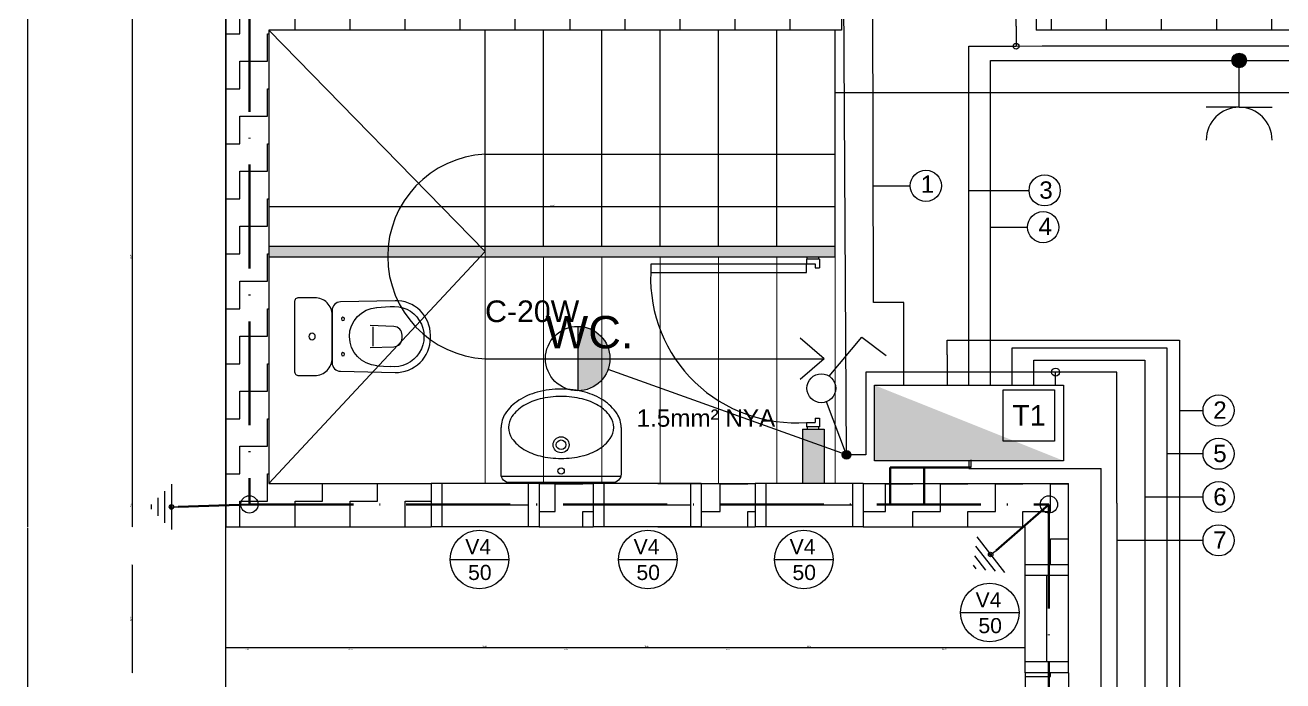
# Model space of a CAD drawing. Header units: millimetres. Extents: x 154 to 5560, y 36 to 724.
# Drawn here: x 1661.6 to 1806.7, y 272.4 to 348.1 of the extents above; entities that cross this region are included whole.
import ezdxf

# ---------------------------------------------------------------- set-up
doc = ezdxf.new("R2010")
doc.units = ezdxf.units.MM
doc.linetypes.add('ACAD_ISO10W100', pattern=[18, 12, -3, 0, -3])
for name, color, linetype in [('KUVVETLİ AKIM', 90, 'Continuous'), ('LİNYE', 4, 'Continuous'), ('MİMARİ PLAN', 8, 'Continuous'), ('SEMBOL LİSTESİ', 7, 'Continuous'), ('topraklama', 104, 'Continuous')]:
    doc.layers.add(name, color=color, linetype=linetype)
doc.styles.get("Standard").update_dxf_attribs({"font": 'arial.ttf'})
doc.styles.add('taho', font='tahoma.ttf')
doc.dimstyles.new('PATO', dxfattribs={"dimtxt": 0.15, "dimasz": 0.1, "dimexe": 0.02, "dimexo": 0, "dimgap": 0.1, "dimtad": 2, "dimzin": 1, "dimdsep": 46, "dimtxsty": 'taho', "dimblk": 'ARCHTICK', "dimcen": 0.1, "dimse1": 1, "dimse2": 1, "dimclrd": 256, "dimclre": 1, "dimclrt": 256, "dimadec": 0, "dimazin": 0, "dimtfac": 1, "dimtix": 1, "dimtmove": 0, "dimatfit": 3, "dimldrblk": 'ARCHTICK', "dimfxl": 1, "dimtolj": 1, "dimtzin": 0, "dimarcsym": 0})
pattern_1 = [(0, (0, 0), (0, 6.985), [5.08, -1.905]), (90, (0, 0), (-6.985, 4e-16), [5.08, -1.905])]

# ---------------------------------------------------------------- blocks, each defined once
blk = doc.blocks.new('Lavabo 50 (Domo)')
blk.add_line((-0.2837, -0.03), (0.2837, -0.03))
for points in [[(-0.285, -0.2625), (-0.285, -0.04, -0.414214), (-0.245, 0), (0.245, 0, -0.414214), (0.285, -0.04), (0.285, -0.2625)], [(-0.285, -0.2625, 0.144534), (-0.2658, -0.3276, 0.107176), (-0.2015, -0.3915, 0.077729), (-0.1137, -0.4302, 0.064909), (0, -0.445, 0.064909), (0.1137, -0.4302, 0.077729), (0.2015, -0.3915, 0.107176), (0.2658, -0.3276, 0.144534), (0.285, -0.2625, 0.144534)]]:
    blk.add_lwpolyline(points, format="xyb")
blk.add_lwpolyline([(-0.25, -0.2625, 0.154232), (-0.2336, -0.3143, 0.106818), (-0.1768, -0.3668, 0.073468), (-0.1003, -0.3979, 0.059994), (0, -0.41, 0.059994), (0.1003, -0.3979, 0.073468), (0.1768, -0.3668, 0.106818), (0.2336, -0.3143, 0.154232), (0.25, -0.2625, 0.154232), (0.2336, -0.2107, 0.106818), (0.1768, -0.1582, 0.073468), (0.1003, -0.1271, 0.059994), (0, -0.115, 0.059994), (-0.1003, -0.1271, 0.073468), (-0.1768, -0.1582, 0.106818), (-0.2336, -0.2107, 0.154232)], format="xyb", close=True)
for centre, radius in [((0, -0.055), 0.015), ((0, -0.18), 0.038), ((0, -0.18), 0.023)]:
    blk.add_circle(centre, radius)
blk = doc.blocks.new('Inodoro (Alfa)')
blk.add_line((0.3637, -0.045), (0.3637, 0.045))
for points in [[(0.02, 0.18), (0.095, 0.18, -0.414214), (0.175, 0.1), (0.175, -0.1, -0.414214), (0.095, -0.18), (0.02, -0.18, -0.414214), (0, -0.16), (0, 0.16, -0.414214)], [(0.2141, 0.1609), (0.4663, 0.1662, -0.420962), (0.63, 0.0063), (0.63, -0.0063, -0.420962), (0.4663, -0.1662), (0.2141, -0.1609, -0.407497), (0.175, -0.1209), (0.175, 0.1209, -0.407497)]]:
    blk.add_lwpolyline(points, format="xyb", close=True)
for points in [[(0.3825, 0.1348), (0.4433, 0.139)], [(0.3796, -0.1346), (0.4433, -0.139)]]:
    blk.add_lwpolyline(points)
blk.add_lwpolyline([(0.3513, 0.0506), (0.4606, 0.0468, -0.400574), (0.4988, 0.0068), (0.4988, -0.0068, -0.400574), (0.4606, -0.0468), (0.3513, -0.0506)], format="xyb")
for centre, radius in [((0.2251, 0.082), 0.0075), ((0.0819, 0), 0.015), ((0.2251, -0.082), 0.0075)]:
    blk.add_circle(centre, radius)
for centre, radius, start, end in [((0.39, 0), 0.135, 93.17103, 266.5168), ((0.46, 0), 0.14, 263.14977, 96.85023)]:
    blk.add_arc(centre, radius, start, end)
blk = doc.blocks.new('_ARCHTICK')
at = {"color": 0, "linetype": 'ByBlock', "const_width": 0.15}
blk.add_lwpolyline([(-0.5, -0.5), (0.5, 0.5)], dxfattribs=at)
blk = doc.blocks.new('*D15')
at = {"layer": 'Defpoints', "color": 0, "transparency": 16777216}
for p in [(1783.18, 362.5), (1833.05, 352.48), (1783.18, 288.85)]:
    blk.add_point(p, dxfattribs=at)
at = {"layer": 'MİMARİ PLAN', "lineweight": -2, "transparency": 16777216}
blk.add_line((1833.05, 362.5), (1783.18, 362.5), dxfattribs=at)
at = {"layer": 'MİMARİ PLAN', "lineweight": -2, "transparency": 16777216, "xscale": 0.1, "yscale": 0.1, "zscale": 0.1, "rotation": 180}
blk.add_blockref('_ARCHTICK', (1783.18, 362.5), dxfattribs=at)
at = {"layer": 'MİMARİ PLAN', "lineweight": -2, "transparency": 16777216, "xscale": 0.1, "yscale": 0.1, "zscale": 0.1}
blk.add_blockref('_ARCHTICK', (1833.05, 362.5), dxfattribs=at)
at = {"layer": 'MİMARİ PLAN', "transparency": 16777216, "insert": (1808.12, 362.68), "char_height": 0.15, "attachment_point": 5, "style": 'taho'}
blk.add_mtext('\\A1;49.87', dxfattribs=at)
blk = doc.blocks.new('*D18')
at = {"layer": 'Defpoints', "color": 0, "transparency": 16777216}
for p in [(1776.95, 290.46), (1684.7, 290.15), (1684.7, 253.01)]:
    blk.add_point(p, dxfattribs=at)
at = {"layer": 'MİMARİ PLAN', "lineweight": -2, "transparency": 16777216}
blk.add_line((1776.95, 253.01), (1684.7, 253.01), dxfattribs=at)
at = {"layer": 'MİMARİ PLAN', "lineweight": -2, "transparency": 16777216, "xscale": 0.1, "yscale": 0.1, "zscale": 0.1, "rotation": 180}
blk.add_blockref('_ARCHTICK', (1684.7, 253.01), dxfattribs=at)
at = {"layer": 'MİMARİ PLAN', "lineweight": -2, "transparency": 16777216, "xscale": 0.1, "yscale": 0.1, "zscale": 0.1}
blk.add_blockref('_ARCHTICK', (1776.95, 253.01), dxfattribs=at)
at = {"layer": 'MİMARİ PLAN', "transparency": 16777216, "insert": (1730.83, 252.83), "char_height": 0.15, "attachment_point": 5, "style": 'taho'}
blk.add_mtext('\\A1;92.25', dxfattribs=at)
blk = doc.blocks.new('*D19')
at = {"layer": 'Defpoints', "color": 0, "transparency": 16777216}
for p in [(1689.69, 327.11), (1689.69, 322.56), (1755.01, 322.56)]:
    blk.add_point(p, dxfattribs=at)
at = {"layer": 'MİMARİ PLAN', "lineweight": -2, "transparency": 16777216}
blk.add_line((1755.01, 327.11), (1689.69, 327.11), dxfattribs=at)
at = {"layer": 'MİMARİ PLAN', "lineweight": -2, "transparency": 16777216, "xscale": 0.1, "yscale": 0.1, "zscale": 0.1, "rotation": 180}
blk.add_blockref('_ARCHTICK', (1689.69, 327.11), dxfattribs=at)
at = {"layer": 'MİMARİ PLAN', "lineweight": -2, "transparency": 16777216, "xscale": 0.1, "yscale": 0.1, "zscale": 0.1}
blk.add_blockref('_ARCHTICK', (1755.01, 327.11), dxfattribs=at)
at = {"layer": 'MİMARİ PLAN', "transparency": 16777216, "insert": (1722.35, 327.28), "char_height": 0.15, "attachment_point": 5, "style": 'taho'}
blk.add_mtext('\\A1;65.33', dxfattribs=at)
blk = doc.blocks.new('*D20')
at = {"layer": 'Defpoints', "color": 0, "transparency": 16777216}
for p in [(1696.04, 347.49), (1673.9, 295.13), (1696.04, 295.13)]:
    blk.add_point(p, dxfattribs=at)
at = {"layer": 'MİMARİ PLAN', "lineweight": -2, "transparency": 16777216}
blk.add_line((1673.9, 347.49), (1673.9, 295.13), dxfattribs=at)
at = {"layer": 'MİMARİ PLAN', "lineweight": -2, "transparency": 16777216, "xscale": 0.1, "yscale": 0.1, "zscale": 0.1}
for p, rotation in [((1673.9, 347.49), 90), ((1673.9, 295.13), 270)]:
    blk.add_blockref('_ARCHTICK', p, dxfattribs=dict(at, rotation=rotation))
at = {"layer": 'MİMARİ PLAN', "transparency": 16777216, "insert": (1673.72, 321.31), "char_height": 0.15, "attachment_point": 5, "rotation": 90, "style": 'taho'}
blk.add_mtext('\\A1;52.36', dxfattribs=at)
blk = doc.blocks.new('*D21')
at = {"layer": 'Defpoints', "color": 0, "transparency": 16777216}
for p in [(1717.98, 352.48), (1673.9, 347.49), (1722.96, 347.49)]:
    blk.add_point(p, dxfattribs=at)
at = {"layer": 'MİMARİ PLAN', "lineweight": -2, "transparency": 16777216}
blk.add_line((1673.9, 352.48), (1673.9, 347.49), dxfattribs=at)
at = {"layer": 'MİMARİ PLAN', "lineweight": -2, "transparency": 16777216, "xscale": 0.1, "yscale": 0.1, "zscale": 0.1}
for p, rotation in [((1673.9, 352.48), 90), ((1673.9, 347.49), 270)]:
    blk.add_blockref('_ARCHTICK', p, dxfattribs=dict(at, rotation=rotation))
at = {"layer": 'MİMARİ PLAN', "transparency": 16777216, "insert": (1673.72, 349.99), "char_height": 0.15, "attachment_point": 5, "rotation": 90, "style": 'taho'}
blk.add_mtext('\\A1;4.99', dxfattribs=at)
blk = doc.blocks.new('*D22')
at = {"layer": 'Defpoints', "color": 0, "transparency": 16777216}
for p in [(1717.98, 295.13), (1673.9, 290.15), (1722.96, 290.15)]:
    blk.add_point(p, dxfattribs=at)
at = {"layer": 'MİMARİ PLAN', "lineweight": -2, "transparency": 16777216}
blk.add_line((1673.9, 295.13), (1673.9, 290.15), dxfattribs=at)
at = {"layer": 'MİMARİ PLAN', "lineweight": -2, "transparency": 16777216, "xscale": 0.1, "yscale": 0.1, "zscale": 0.1}
for p, rotation in [((1673.9, 295.13), 90), ((1673.9, 290.15), 270)]:
    blk.add_blockref('_ARCHTICK', p, dxfattribs=dict(at, rotation=rotation))
at = {"layer": 'MİMARİ PLAN', "transparency": 16777216, "insert": (1673.72, 292.64), "char_height": 0.15, "attachment_point": 5, "rotation": 90, "style": 'taho'}
blk.add_mtext('\\A1;4.99', dxfattribs=at)
blk = doc.blocks.new('*D23')
at = {"layer": 'Defpoints', "color": 0, "transparency": 16777216}
for p in [(1776.95, 285.76), (1673.9, 273.29), (1776.95, 273.29)]:
    blk.add_point(p, dxfattribs=at)
at = {"layer": 'MİMARİ PLAN', "lineweight": -2, "transparency": 16777216}
blk.add_line((1673.9, 285.76), (1673.9, 273.29), dxfattribs=at)
at = {"layer": 'MİMARİ PLAN', "lineweight": -2, "transparency": 16777216, "xscale": 0.1, "yscale": 0.1, "zscale": 0.1}
for p, rotation in [((1673.9, 285.76), 90), ((1673.9, 273.29), 270)]:
    blk.add_blockref('_ARCHTICK', p, dxfattribs=dict(at, rotation=rotation))
at = {"layer": 'MİMARİ PLAN', "transparency": 16777216, "insert": (1673.72, 279.53), "char_height": 0.15, "attachment_point": 5, "rotation": 90, "style": 'taho'}
blk.add_mtext('\\A1;12.47', dxfattribs=at)
blk = doc.blocks.new('*D26')
at = {"layer": 'Defpoints', "color": 0, "transparency": 16777216}
for p in [(1684.7, 501.08), (1661.83, 290.15), (1684.7, 290.15)]:
    blk.add_point(p, dxfattribs=at)
at = {"layer": 'MİMARİ PLAN', "lineweight": -2, "transparency": 16777216}
blk.add_line((1661.83, 501.08), (1661.83, 290.15), dxfattribs=at)
at = {"layer": 'MİMARİ PLAN', "lineweight": -2, "transparency": 16777216, "xscale": 0.1, "yscale": 0.1, "zscale": 0.1}
for p, rotation in [((1661.83, 501.08), 90), ((1661.83, 290.15), 270)]:
    blk.add_blockref('_ARCHTICK', p, dxfattribs=dict(at, rotation=rotation))
at = {"layer": 'MİMARİ PLAN', "transparency": 16777216, "insert": (1661.65, 395.61), "char_height": 0.15, "attachment_point": 5, "rotation": 90, "style": 'taho'}
blk.add_mtext('\\A1;210.93', dxfattribs=at)
blk = doc.blocks.new('*D30')
at = {"layer": 'Defpoints', "color": 0, "transparency": 16777216}
for p in [(1689.69, 290.02), (1661.83, 230.31), (1684.7, 230.31)]:
    blk.add_point(p, dxfattribs=at)
at = {"layer": 'MİMARİ PLAN', "lineweight": -2, "transparency": 16777216}
blk.add_line((1661.83, 290.02), (1661.83, 230.31), dxfattribs=at)
at = {"layer": 'MİMARİ PLAN', "lineweight": -2, "transparency": 16777216, "xscale": 0.1, "yscale": 0.1, "zscale": 0.1}
for p, rotation in [((1661.83, 290.02), 90), ((1661.83, 230.31), 270)]:
    blk.add_blockref('_ARCHTICK', p, dxfattribs=dict(at, rotation=rotation))
at = {"layer": 'MİMARİ PLAN', "transparency": 16777216, "insert": (1661.65, 260.17), "char_height": 0.15, "attachment_point": 5, "rotation": 90, "style": 'taho'}
blk.add_mtext('\\A1;59.72', dxfattribs=at)
blk = doc.blocks.new('*D79')
at = {"layer": 'Defpoints', "color": 0, "transparency": 16777216}
for p in [(1689.69, 287.17), (1708.39, 282.19), (1689.69, 276.18)]:
    blk.add_point(p, dxfattribs=at)
at = {"layer": 'MİMARİ PLAN', "lineweight": -2, "transparency": 16777216}
blk.add_line((1708.39, 276.18), (1689.69, 276.18), dxfattribs=at)
at = {"layer": 'MİMARİ PLAN', "lineweight": -2, "transparency": 16777216, "xscale": 0.1, "yscale": 0.1, "zscale": 0.1, "rotation": 180}
blk.add_blockref('_ARCHTICK', (1689.69, 276.18), dxfattribs=at)
at = {"layer": 'MİMARİ PLAN', "lineweight": -2, "transparency": 16777216, "xscale": 0.1, "yscale": 0.1, "zscale": 0.1}
blk.add_blockref('_ARCHTICK', (1708.39, 276.18), dxfattribs=at)
at = {"layer": 'MİMARİ PLAN', "transparency": 16777216, "insert": (1699.04, 276), "char_height": 0.15, "attachment_point": 5, "style": 'taho'}
blk.add_mtext('\\A1;18.70', dxfattribs=at)
blk = doc.blocks.new('*D80')
at = {"layer": 'Defpoints', "color": 0, "transparency": 16777216}
for p in [(1720.85, 282.19), (1727.09, 282.19), (1720.85, 276.18)]:
    blk.add_point(p, dxfattribs=at)
at = {"layer": 'MİMARİ PLAN', "lineweight": -2, "transparency": 16777216}
blk.add_line((1727.09, 276.18), (1720.85, 276.18), dxfattribs=at)
at = {"layer": 'MİMARİ PLAN', "lineweight": -2, "transparency": 16777216, "xscale": 0.1, "yscale": 0.1, "zscale": 0.1, "rotation": 180}
blk.add_blockref('_ARCHTICK', (1720.85, 276.18), dxfattribs=at)
at = {"layer": 'MİMARİ PLAN', "lineweight": -2, "transparency": 16777216, "xscale": 0.1, "yscale": 0.1, "zscale": 0.1}
blk.add_blockref('_ARCHTICK', (1727.09, 276.18), dxfattribs=at)
at = {"layer": 'MİMARİ PLAN', "transparency": 16777216, "insert": (1723.97, 276), "char_height": 0.15, "attachment_point": 5, "style": 'taho'}
blk.add_mtext('\\A1;6.23', dxfattribs=at)
blk = doc.blocks.new('*D81')
at = {"layer": 'Defpoints', "color": 0, "transparency": 16777216}
for p in [(1739.55, 282.19), (1745.79, 282.19), (1739.55, 276.18)]:
    blk.add_point(p, dxfattribs=at)
at = {"layer": 'MİMARİ PLAN', "lineweight": -2, "transparency": 16777216}
blk.add_line((1745.79, 276.18), (1739.55, 276.18), dxfattribs=at)
at = {"layer": 'MİMARİ PLAN', "lineweight": -2, "transparency": 16777216, "xscale": 0.1, "yscale": 0.1, "zscale": 0.1, "rotation": 180}
blk.add_blockref('_ARCHTICK', (1739.55, 276.18), dxfattribs=at)
at = {"layer": 'MİMARİ PLAN', "lineweight": -2, "transparency": 16777216, "xscale": 0.1, "yscale": 0.1, "zscale": 0.1}
blk.add_blockref('_ARCHTICK', (1745.79, 276.18), dxfattribs=at)
at = {"layer": 'MİMARİ PLAN', "transparency": 16777216, "insert": (1742.67, 276), "char_height": 0.15, "attachment_point": 5, "style": 'taho'}
blk.add_mtext('\\A1;6.23', dxfattribs=at)
blk = doc.blocks.new('*D82')
at = {"layer": 'Defpoints', "color": 0, "transparency": 16777216}
for p in [(1758.25, 282.19), (1776.95, 282.19), (1758.25, 276.18)]:
    blk.add_point(p, dxfattribs=at)
at = {"layer": 'MİMARİ PLAN', "lineweight": -2, "transparency": 16777216}
blk.add_line((1776.95, 276.18), (1758.25, 276.18), dxfattribs=at)
at = {"layer": 'MİMARİ PLAN', "lineweight": -2, "transparency": 16777216, "xscale": 0.1, "yscale": 0.1, "zscale": 0.1, "rotation": 180}
blk.add_blockref('_ARCHTICK', (1758.25, 276.18), dxfattribs=at)
at = {"layer": 'MİMARİ PLAN', "lineweight": -2, "transparency": 16777216, "xscale": 0.1, "yscale": 0.1, "zscale": 0.1}
blk.add_blockref('_ARCHTICK', (1776.95, 276.18), dxfattribs=at)
at = {"layer": 'MİMARİ PLAN', "transparency": 16777216, "insert": (1767.6, 276), "char_height": 0.15, "attachment_point": 5, "style": 'taho'}
blk.add_mtext('\\A1;18.70', dxfattribs=at)
blk = doc.blocks.new('*D83')
at = {"layer": 'Defpoints', "color": 0, "transparency": 16777216}
for p in [(1708.39, 276.18), (1720.81, 268.21), (1708.39, 264)]:
    blk.add_point(p, dxfattribs=at)
at = {"layer": 'MİMARİ PLAN', "lineweight": -2, "transparency": 16777216}
blk.add_line((1720.81, 276.18), (1708.39, 276.18), dxfattribs=at)
at = {"layer": 'MİMARİ PLAN', "lineweight": -2, "transparency": 16777216, "xscale": 0.1, "yscale": 0.1, "zscale": 0.1, "rotation": 180}
blk.add_blockref('_ARCHTICK', (1708.39, 276.18), dxfattribs=at)
at = {"layer": 'MİMARİ PLAN', "lineweight": -2, "transparency": 16777216, "xscale": 0.1, "yscale": 0.1, "zscale": 0.1}
blk.add_blockref('_ARCHTICK', (1720.81, 276.18), dxfattribs=at)
at = {"layer": 'MİMARİ PLAN', "transparency": 16777216, "insert": (1714.6, 276.35), "char_height": 0.15, "attachment_point": 5, "style": 'taho'}
blk.add_mtext('\\A1;12.42', dxfattribs=at)
blk = doc.blocks.new('*D84')
at = {"layer": 'Defpoints', "color": 0, "transparency": 16777216}
for p in [(1727.09, 276.18), (1739.51, 268.21), (1727.09, 264)]:
    blk.add_point(p, dxfattribs=at)
at = {"layer": 'MİMARİ PLAN', "lineweight": -2, "transparency": 16777216}
blk.add_line((1739.51, 276.18), (1727.09, 276.18), dxfattribs=at)
at = {"layer": 'MİMARİ PLAN', "lineweight": -2, "transparency": 16777216, "xscale": 0.1, "yscale": 0.1, "zscale": 0.1, "rotation": 180}
blk.add_blockref('_ARCHTICK', (1727.09, 276.18), dxfattribs=at)
at = {"layer": 'MİMARİ PLAN', "lineweight": -2, "transparency": 16777216, "xscale": 0.1, "yscale": 0.1, "zscale": 0.1}
blk.add_blockref('_ARCHTICK', (1739.51, 276.18), dxfattribs=at)
at = {"layer": 'MİMARİ PLAN', "transparency": 16777216, "insert": (1733.3, 276.35), "char_height": 0.15, "attachment_point": 5, "style": 'taho'}
blk.add_mtext('\\A1;12.42', dxfattribs=at)
blk = doc.blocks.new('*D85')
at = {"layer": 'Defpoints', "color": 0, "transparency": 16777216}
for p in [(1745.79, 276.18), (1758.21, 268.21), (1745.79, 264)]:
    blk.add_point(p, dxfattribs=at)
at = {"layer": 'MİMARİ PLAN', "lineweight": -2, "transparency": 16777216}
blk.add_line((1758.21, 276.18), (1745.79, 276.18), dxfattribs=at)
at = {"layer": 'MİMARİ PLAN', "lineweight": -2, "transparency": 16777216, "xscale": 0.1, "yscale": 0.1, "zscale": 0.1, "rotation": 180}
blk.add_blockref('_ARCHTICK', (1745.79, 276.18), dxfattribs=at)
at = {"layer": 'MİMARİ PLAN', "lineweight": -2, "transparency": 16777216, "xscale": 0.1, "yscale": 0.1, "zscale": 0.1}
blk.add_blockref('_ARCHTICK', (1758.21, 276.18), dxfattribs=at)
at = {"layer": 'MİMARİ PLAN', "transparency": 16777216, "insert": (1752, 276.35), "char_height": 0.15, "attachment_point": 5, "style": 'taho'}
blk.add_mtext('\\A1;12.42', dxfattribs=at)
blk = doc.blocks.new('*D91')
at = {"layer": 'Defpoints', "color": 0, "transparency": 16777216}
for p in [(1684.7, 284.71), (1689.69, 282.19), (1684.7, 276.18)]:
    blk.add_point(p, dxfattribs=at)
at = {"layer": 'MİMARİ PLAN', "lineweight": -2, "transparency": 16777216}
blk.add_line((1689.69, 276.18), (1684.7, 276.18), dxfattribs=at)
at = {"layer": 'MİMARİ PLAN', "lineweight": -2, "transparency": 16777216, "xscale": 0.1, "yscale": 0.1, "zscale": 0.1, "rotation": 180}
blk.add_blockref('_ARCHTICK', (1684.7, 276.18), dxfattribs=at)
at = {"layer": 'MİMARİ PLAN', "lineweight": -2, "transparency": 16777216, "xscale": 0.1, "yscale": 0.1, "zscale": 0.1}
blk.add_blockref('_ARCHTICK', (1689.69, 276.18), dxfattribs=at)
at = {"layer": 'MİMARİ PLAN', "transparency": 16777216, "insert": (1687.19, 276), "char_height": 0.15, "attachment_point": 5, "style": 'taho'}
blk.add_mtext('\\A1;4.99', dxfattribs=at)
blk = doc.blocks.new('*D94')
at = {"layer": 'Defpoints', "color": 0, "transparency": 16777216}
for p in [(1755.01, 347.49), (1906.11, 347.49), (1755.01, 340.25)]:
    blk.add_point(p, dxfattribs=at)
at = {"layer": 'MİMARİ PLAN', "lineweight": -2, "transparency": 16777216}
blk.add_line((1906.11, 340.25), (1755.01, 340.25), dxfattribs=at)
at = {"layer": 'MİMARİ PLAN', "lineweight": -2, "transparency": 16777216, "xscale": 0.1, "yscale": 0.1, "zscale": 0.1, "rotation": 180}
blk.add_blockref('_ARCHTICK', (1755.01, 340.25), dxfattribs=at)
at = {"layer": 'MİMARİ PLAN', "lineweight": -2, "transparency": 16777216, "xscale": 0.1, "yscale": 0.1, "zscale": 0.1}
blk.add_blockref('_ARCHTICK', (1906.11, 340.25), dxfattribs=at)
at = {"layer": 'MİMARİ PLAN', "transparency": 16777216, "insert": (1830.56, 340.07), "char_height": 0.15, "attachment_point": 5, "style": 'taho'}
blk.add_mtext('\\A1;151.10', dxfattribs=at)
blk = doc.blocks.new('*D95')
at = {"layer": 'Defpoints', "color": 0, "transparency": 16777216}
for p in [(1781.94, 273.29), (1906.11, 270.5), (1781.94, 263.25)]:
    blk.add_point(p, dxfattribs=at)
at = {"layer": 'MİMARİ PLAN', "lineweight": -2, "transparency": 16777216}
blk.add_line((1906.11, 263.25), (1781.94, 263.25), dxfattribs=at)
at = {"layer": 'MİMARİ PLAN', "lineweight": -2, "transparency": 16777216, "xscale": 0.1, "yscale": 0.1, "zscale": 0.1, "rotation": 180}
blk.add_blockref('_ARCHTICK', (1781.94, 263.25), dxfattribs=at)
at = {"layer": 'MİMARİ PLAN', "lineweight": -2, "transparency": 16777216, "xscale": 0.1, "yscale": 0.1, "zscale": 0.1}
blk.add_blockref('_ARCHTICK', (1906.11, 263.25), dxfattribs=at)
at = {"layer": 'MİMARİ PLAN', "transparency": 16777216, "insert": (1844.02, 263.07), "char_height": 0.15, "attachment_point": 5, "style": 'taho'}
blk.add_mtext('\\A1;124.17', dxfattribs=at)

msp = doc.modelspace()

# ---------------------------------------------------------------- hatches: boundary and pattern name
at = {"layer": 'KUVVETLİ AKIM'}
h = msp.add_hatch(dxfattribs=at)
h.set_pattern_fill('ANGLE', color=256)
h.set_pattern_definition(pattern_1)
h.paths.add_polyline_path([(1696.787, 345.922, 0.4142136), (1696.454, 345.589), (1696.787, 345.589)])
h.paths.add_polyline_path([(1696.787, 345.922), (1696.787, 345.589), (1697.121, 345.594, 0.4098053)])
h.paths.add_polyline_path([(1697.121, 345.589, 0.0037686), (1697.121, 345.594), (1696.787, 345.589), (1696.454, 345.589, 1)])
h = msp.add_hatch(dxfattribs=at)
h.set_pattern_fill('ANGLE', color=256)
h.set_pattern_definition(pattern_1)
h.paths.add_polyline_path([(1696.787, 345.922), (1696.787, 345.589), (1697.121, 345.594, 0.4098053)])
h.paths.add_polyline_path([(1696.787, 345.922, 0.4142136), (1696.454, 345.589), (1696.787, 345.589)])
h.paths.add_polyline_path([(1697.121, 345.589, 0.0037686), (1697.121, 345.594), (1696.787, 345.589), (1696.454, 345.589, 1)])
h = msp.add_hatch(dxfattribs=at)
h.set_pattern_fill('ANGLE', color=256)
h.set_pattern_definition(pattern_1)
h.paths.add_polyline_path([(1741.241, 345.634), (1741.375, 345.634, -1), (1741.752, 345.634), (1741.887, 345.634, 1)])
h.paths.add_polyline_path([(1741.375, 345.634), (1741.564, 345.634), (1741.752, 345.634, 1)], flags=17)
h.paths.add_polyline_path([(1741.752, 345.634), (1741.564, 345.634), (1741.416, 345.517, 0.7120097)], flags=17)
h.paths.add_polyline_path([(1741.887, 345.634), (1741.752, 345.634, -0.7120097), (1741.416, 345.517), (1741.31, 345.434, 0.7120097)])
h.paths.add_polyline_path([(1741.564, 345.634), (1741.375, 345.634, 0.1682177), (1741.416, 345.517)], flags=17)
h.paths.add_polyline_path([(1741.416, 345.517, -0.1682177), (1741.375, 345.634), (1741.241, 345.634, 0.1682177), (1741.31, 345.434)])
h = msp.add_hatch(color=256, dxfattribs=at)
h.dxf.hatch_style = 1
h.paths.add_polyline_path([(1800.798, 344), (1802.488, 344, 1)])
h.paths.add_polyline_path([(1801.643, 344), (1800.798, 344, 0.4142136), (1801.643, 343.155)])
h.paths.add_polyline_path([(1802.488, 344), (1801.643, 344), (1801.643, 343.155, 0.4142136)])
h = msp.add_hatch(dxfattribs=at)
h.set_pattern_fill('ANGLE', color=256)
h.set_pattern_definition(pattern_1)
h.paths.add_polyline_path([(1700.888, 307.957), (1701.351, 307.957), (1701.814, 307.957, 1)])
h.paths.add_polyline_path([(1701.814, 307.957), (1701.351, 307.957), (1701.351, 307.494, 0.4142136)])
h.paths.add_polyline_path([(1701.351, 307.957), (1700.888, 307.957, 0.4142136), (1701.351, 307.494)])
h = msp.add_hatch(dxfattribs=at)
h.set_pattern_fill('ANGLE', color=256)
h.set_pattern_definition(pattern_1)
h.paths.add_polyline_path([(1700.888, 307.957), (1701.351, 307.957), (1701.814, 307.957, 1)])
h.paths.add_polyline_path([(1701.814, 307.957), (1701.351, 307.957), (1701.351, 307.494, 0.4142136)])
h.paths.add_polyline_path([(1701.351, 307.957), (1700.888, 307.957, 0.4142136), (1701.351, 307.494)])
h = msp.add_hatch(dxfattribs=at)
h.set_pattern_fill('ANGLE', color=256)
h.set_pattern_definition(pattern_1)
h.paths.add_polyline_path([(1700.888, 307.957), (1701.351, 307.957), (1701.814, 307.957, 1)])
h.paths.add_polyline_path([(1701.351, 307.957), (1700.888, 307.957, 0.4142136), (1701.351, 307.494)])
h.paths.add_polyline_path([(1701.814, 307.957), (1701.351, 307.957), (1701.351, 307.494, 0.4142136)])
h = msp.add_hatch(color=256, dxfattribs=at)
h.dxf.hatch_style = 1
h.paths.add_polyline_path([(1756.337, 298.962, 0.089502), (1756.163, 298.929), (1756.34, 298.462)])
h.paths.add_polyline_path([(1756.337, 298.962), (1756.34, 298.462), (1756.77, 298.462), (1756.839, 298.462, 0.4159714)])
h.paths.add_polyline_path([(1756.839, 298.462), (1756.77, 298.462), (1756.34, 298.462), (1755.87, 298.631, 0.0861736), (1755.84, 298.462, 1)])
h.paths.add_polyline_path([(1756.163, 298.929, 0.2193962), (1755.87, 298.631), (1756.34, 298.462)])
at = {"layer": 'LİNYE'}
h = msp.add_hatch(dxfattribs=at)
h.set_pattern_fill('ANGLE', color=256)
h.set_pattern_definition(pattern_1)
h.paths.add_polyline_path([(1700.888, 307.957), (1701.351, 307.957), (1701.814, 307.957, 1)])
h.paths.add_polyline_path([(1701.814, 307.957), (1701.351, 307.957), (1701.351, 307.494, 0.4142136)])
h.paths.add_polyline_path([(1701.351, 307.957), (1700.888, 307.957, 0.4142136), (1701.351, 307.494)])
at = {"layer": 'MİMARİ PLAN'}
h = msp.add_hatch(dxfattribs=at)
h.set_pattern_fill('ZIGZAG', color=256, style=0)
h.set_pattern_definition([(0, (1721.262, 588.375), (3.175, 3.175), [3.175, -3.175]), (90, (1724.437, 588.375), (-3.175, 3.175), [3.175, -3.175])])
h.paths.add_polyline_path([(1689.687, 347.494), (1714.621, 347.494), (1755.757, 347.494), (1755.757, 352.481), (1689.687, 352.481), (1689.687, 496.096), (1702.157, 496.096), (1702.157, 501.082), (1684.701, 501.082), (1684.701, 290.148), (1708.387, 290.148), (1708.387, 295.134), (1689.687, 295.134)])
h = msp.add_hatch(dxfattribs=at)
h.set_pattern_fill('ZIGZAG', color=256, style=0)
h.set_pattern_definition([(0, (1716.4898, 622.8853), (3.175, 3.175), [3.175, -3.175]), (90, (1719.6648, 622.8853), (-3.175, 3.175), [3.175, -3.175])])
h.paths.add_polyline_path([(1783.183, 436.965), (1778.197, 436.965), (1778.197, 347.494), (1783.183, 347.494), (1833.05, 347.494), (1833.05, 352.481), (1783.183, 352.481)])
h = msp.add_hatch(color=256, dxfattribs=at)
h.paths.add_polyline_path([(1703.448, 322.561), (1689.687, 322.561), (1689.687, 321.314), (1703.386, 321.314, -0.0264266)])
h.paths.add_polyline_path([(1714.621, 321.938), (1714.012, 322.561), (1703.448, 322.561, 0.0264266), (1703.386, 321.314), (1714.041, 321.314)])
h.paths.add_polyline_path([(1755.012, 322.561), (1714.621, 322.561), (1714.621, 321.938), (1714.621, 321.314), (1755.012, 321.314)])
msp.add_hatch(color=256, dxfattribs=at).paths.add_polyline_path([(1753.757, 301.409), (1751.264, 301.409), (1751.264, 295.134), (1753.757, 295.134)])
h = msp.add_hatch(dxfattribs=at)
h.set_pattern_fill('ZIGZAG', color=256, style=0)
h.set_pattern_definition([(0, (1722.712, 587.1992), (3.175, 3.175), [3.175, -3.175]), (90, (1725.887, 587.1992), (-3.175, 3.175), [3.175, -3.175])])
h.paths.add_polyline_path([(1781.94, 273.294), (1776.954, 273.294), (1776.954, 260.828), (1781.94, 260.828)])
h.paths.add_polyline_path([(1781.94, 295.134), (1758.254, 295.134), (1758.254, 290.148), (1776.954, 290.148), (1776.954, 285.761), (1781.94, 285.761)])
h.paths.add_polyline_path([(1745.787, 295.134), (1739.554, 295.134), (1739.554, 290.148), (1745.787, 290.148)])
h.paths.add_polyline_path([(1727.087, 295.134), (1720.854, 295.134), (1720.854, 290.148), (1727.087, 290.148)])
at = {"layer": 'SEMBOL LİSTESİ'}
h = msp.add_hatch(color=256, dxfattribs=at)
h.dxf.hatch_style = 1
h.paths.add_polyline_path([(1725.313, 305.85, 0.4142136), (1729.035, 309.572, 0.4142136), (1725.313, 313.294)])
h = msp.add_hatch(dxfattribs=at)
h.set_pattern_fill('ANGLE', color=256, scale=0.261358, angle=270)
h.set_pattern_definition([(270, (1590.7052, 344.6729), (1.825586, -8e-16), [1.3277, -0.497887]), (360, (1590.7052, 344.6729), (9e-16, 1.825586), [1.3277, -0.497887])])
h.paths.add_polyline_path([(1678.169, 292.442, 1), (1678.692, 292.442, 1)])
h = msp.add_hatch(dxfattribs=at)
h.set_pattern_fill('ANGLE', color=256, scale=0.261358, angle=307.89141)
h.set_pattern_definition([(307.8914, (1671.65, 274.2826), (1.44071, 1.121214), [1.3277, -0.497887]), (37.8914, (1671.65, 274.2826), (-1.121214, 1.44071), [1.3277, -0.497887])])
h.paths.add_polyline_path([(1772.698, 286.941, 1), (1773.221, 286.941, 1)])

# ---------------------------------------------------------------- linework, layer by layer
for p, q in [((1759.424, 329.523), (1763.685, 329.523)), ((1770.451, 328.992), (1777.391, 328.992)), ((1772.951, 324.739), (1777.21, 324.739)), ((1794.765, 303.584), (1797.465, 303.584)), ((1797.465, 298.584), (1793.286, 298.584)), ((1797.465, 293.584), (1790.748, 293.584)), ((1797.465, 288.584), (1787.534, 288.584))]:
    msp.add_line(p, q)
for centre in [(1765.485, 329.523), (1779.191, 328.992), (1779.01, 324.739), (1799.265, 303.584), (1799.265, 298.584), (1799.265, 293.584), (1799.265, 288.584)]:
    msp.add_circle(centre, 1.8)
at = {"layer": 'KUVVETLİ AKIM'}
for p, q in [((1759.461, 316.05), (1759.217, 403.827)), ((1756.34, 298.462), (1755.767, 394.064)), ((1775.888, 347.938), (1775.888, 374.163)), ((1775.888, 347.938), (1775.888, 345.639)), ((1770.451, 308.007), (1770.451, 345.639)), ((1770.451, 345.639), (1775.888, 345.639)), ((1775.888, 345.639), (1778.888, 345.684)), ((1778.888, 345.684), (1820.664, 345.684)), ((1772.951, 308.007), (1772.951, 344)), ((1772.951, 344), (1778.888, 344)), ((1778.888, 344), (1796.593, 344)), ((1796.593, 344), (1900.846, 344)), ((1801.643, 343.155), (1801.643, 344)), ((1762.951, 316.05), (1759.461, 316.05)), ((1762.951, 308.007), (1762.951, 316.05)), ((1767.951, 309.992), (1767.951, 311.706)), ((1767.951, 311.706), (1794.765, 311.706)), ((1775.451, 308.007), (1775.451, 310.808)), ((1775.451, 310.808), (1791.922, 310.808)), ((1791.922, 310.808), (1793.286, 310.808)), ((1793.286, 310.808), (1793.286, 200.446)), ((1794.765, 311.706), (1794.765, 200.493)), ((1767.951, 309.992), (1767.951, 306.507)), ((1777.951, 308.007), (1777.951, 309.371)), ((1777.951, 309.371), (1790.748, 309.371)), ((1790.748, 309.371), (1790.748, 292.878)), ((1756.34, 298.462), (1728.817, 308.318)), ((1760.451, 308.007), (1758.547, 308.007)), ((1758.547, 308.007), (1758.547, 298.462)), ((1780.451, 308.007), (1760.451, 308.007)), ((1762.951, 306.507), (1762.951, 308.007)), ((1770.451, 306.507), (1770.451, 308.007)), ((1772.951, 306.507), (1772.951, 308.007)), ((1775.451, 306.507), (1775.451, 308.007)), ((1777.951, 306.507), (1777.951, 308.007)), ((1780.451, 306.507), (1780.451, 308.007)), ((1787.534, 308.007), (1780.451, 308.007)), ((1787.534, 306.885), (1787.534, 308.007)), ((1787.534, 292.878), (1787.534, 306.885)), ((1756.34, 298.462), (1754.015, 304.581)), ((1756.77, 298.462), (1756.34, 298.462)), ((1756.987, 298.462), (1756.77, 298.462)), ((1758.547, 298.462), (1756.987, 298.462)), ((1770.451, 297.779), (1770.451, 296.897)), ((1770.685, 297.863), (1770.685, 296.981)), ((1770.451, 296.897), (1785.72, 296.897)), ((1785.72, 149.949), (1785.72, 296.897)), ((1787.534, 292.878), (1787.534, 240.863)), ((1790.748, 292.878), (1790.748, 202.372))]:
    msp.add_line(p, q, dxfattribs=at)
for centre, radius in [((1775.888, 345.639), 0.333), ((1801.643, 344), 0.845), ((1780.451, 308.007), 0.463), ((1756.34, 298.462), 0.5)]:
    msp.add_circle(centre, radius, dxfattribs=at)
at = {"layer": 'MİMARİ PLAN', "ltscale": 0.2}
for p, q in [((1684.701, 501.082), (1684.701, 290.148)), ((1689.687, 347.494), (1689.687, 295.134))]:
    msp.add_line(p, q, dxfattribs=at)
at = {"layer": 'MİMARİ PLAN'}
for p, q in [((1778.197, 436.965), (1778.197, 347.494)), ((1755.757, 352.481), (1755.757, 347.494)), ((1755.757, 347.494), (1689.687, 347.494)), ((1714.621, 347.494), (1689.687, 347.494)), ((1714.621, 321.938), (1714.621, 347.494)), ((1721.352, 322.561), (1721.352, 347.494)), ((1728.084, 322.561), (1728.084, 347.494)), ((1734.816, 322.561), (1734.816, 347.494)), ((1741.548, 322.561), (1741.548, 347.494)), ((1748.28, 322.561), (1748.28, 347.494)), ((1755.012, 322.561), (1755.012, 347.494)), ((1783.183, 347.494), (1778.197, 347.494)), ((1833.05, 347.494), (1783.183, 347.494)), ((1714.621, 333.158), (1755.012, 333.158)), ((1689.687, 322.561), (1755.012, 322.561)), ((1714.621, 322.561), (1748.28, 322.561)), ((1755.012, 321.314), (1755.012, 322.561)), ((1689.687, 321.314), (1755.012, 321.314)), ((1714.621, 321.314), (1749.527, 321.314)), ((1751.708, 321.065), (1751.708, 320.516)), ((1753.204, 321.065), (1751.708, 321.065)), ((1751.797, 321.063), (1751.797, 321.314)), ((1753.117, 321.063), (1753.117, 321.314)), ((1753.204, 321.065), (1753.204, 320.067)), ((1751.708, 320.516), (1752.721, 320.516)), ((1752.721, 320.516), (1752.721, 320.067)), ((1752.721, 320.067), (1753.204, 320.067)), ((1753.766, 309.554), (1750.998, 311.942)), ((1714.621, 309.554), (1753.766, 309.554)), ((1753.766, 309.554), (1750.998, 307.165)), ((1751.699, 302.207), (1751.699, 301.708)), ((1751.699, 302.207), (1752.721, 302.207)), ((1752.721, 302.706), (1752.721, 302.207)), ((1752.721, 302.706), (1753.204, 302.706)), ((1753.204, 302.706), (1753.204, 301.708)), ((1751.264, 301.409), (1753.757, 301.409)), ((1751.264, 301.409), (1751.264, 295.134)), ((1753.195, 301.708), (1751.699, 301.708)), ((1751.789, 301.708), (1751.789, 301.403)), ((1753.11, 301.708), (1753.11, 301.403)), ((1753.757, 301.409), (1753.757, 295.134)), ((1689.687, 295.134), (1708.387, 295.134)), ((1708.387, 295.134), (1708.387, 290.148)), ((1720.854, 295.134), (1708.387, 295.134)), ((1709.634, 295.134), (1709.634, 290.148)), ((1719.607, 295.134), (1719.607, 290.148)), ((1720.854, 295.134), (1727.087, 295.134)), ((1720.854, 295.134), (1720.854, 290.148)), ((1727.087, 295.134), (1727.087, 290.148)), ((1739.554, 295.134), (1727.087, 295.134)), ((1728.334, 295.134), (1728.334, 290.148)), ((1734.567, 295.134), (1745.787, 295.134)), ((1738.307, 295.134), (1738.307, 290.148)), ((1739.554, 295.134), (1739.554, 290.148)), ((1745.787, 295.134), (1745.787, 290.148)), ((1758.254, 295.134), (1745.787, 295.134)), ((1747.034, 295.134), (1747.034, 290.148)), ((1757.007, 295.134), (1757.007, 290.148)), ((1758.254, 295.134), (1781.94, 295.134)), ((1758.254, 295.134), (1758.254, 290.148)), ((1781.94, 285.761), (1781.94, 295.134)), ((1719.607, 292.641), (1709.634, 292.641)), ((1738.307, 292.641), (1728.334, 292.641)), ((1757.007, 292.641), (1747.034, 292.641)), ((1684.701, 290.148), (1708.387, 290.148)), ((1684.701, 290.148), (1684.701, 290.148)), ((1720.854, 290.148), (1708.387, 290.148)), ((1720.854, 290.148), (1727.087, 290.148)), ((1739.554, 290.148), (1727.087, 290.148)), ((1734.567, 290.148), (1745.787, 290.148)), ((1758.254, 290.148), (1745.787, 290.148)), ((1758.254, 290.148), (1776.954, 290.148)), ((1776.954, 285.761), (1776.954, 290.148)), ((1710.585, 286.382), (1717.347, 286.382)), ((1730.012, 286.382), (1736.775, 286.382)), ((1748.015, 286.382), (1754.778, 286.382)), ((1781.94, 285.761), (1776.954, 285.761)), ((1776.954, 273.294), (1776.954, 285.761)), ((1781.94, 284.514), (1776.954, 284.514)), ((1779.447, 274.541), (1779.447, 284.514)), ((1781.94, 273.294), (1781.94, 285.761)), ((1769.473, 280.243), (1776.236, 280.243)), ((1781.94, 274.541), (1776.954, 274.541)), ((1776.954, 273.294), (1776.954, 260.828)), ((1781.94, 273.294), (1776.954, 273.294)), ((1781.94, 273.294), (1781.94, 260.828))]:
    msp.add_line(p, q, dxfattribs=at)
at = {"layer": 'MİMARİ PLAN', "lineweight": 9, "ltscale": 0.06}
for p, q in [((1714.621, 321.938), (1689.687, 347.494)), ((1714.621, 321.938), (1689.687, 295.134)), ((1714.621, 321.938), (1714.621, 295.134)), ((1721.352, 321.314), (1721.352, 295.134)), ((1728.084, 321.314), (1728.084, 295.246)), ((1734.816, 321.314), (1734.816, 295.134)), ((1741.548, 321.314), (1741.548, 295.134)), ((1748.28, 321.314), (1748.28, 295.134)), ((1755.012, 321.314), (1755.012, 295.134))]:
    msp.add_line(p, q, dxfattribs=at)
at = {"layer": 'MİMARİ PLAN'}
msp.add_lwpolyline([(1985.895, 62.683), (1684.701, 62.683), (1684.701, 676.042), (1985.895, 676.042), (1985.895, 62.683)], dxfattribs=at)
msp.add_lwpolyline([(1751.708, 320.491), (1733.737, 320.491), (1733.737, 319.494), (1751.708, 319.494)], close=True, dxfattribs=at)
for centre in [(1713.966, 286.382), (1733.394, 286.382), (1751.396, 286.382), (1772.854, 280.243)]:
    msp.add_circle(centre, 3.381, dxfattribs=at)
for centre, radius, start, end in [((1715.202, 321.356), 11.816, 92.82284, 267.17716), ((1750.419, 318.853), 16.695, 177.79909, 274.42481)]:
    msp.add_arc(centre, radius, start, end, dxfattribs=at)
at = {"layer": 'SEMBOL LİSTESİ'}
for p, q in [((1801.643, 338.597), (1801.643, 343.155)), ((1801.643, 338.597), (1797.844, 338.597)), ((1801.643, 338.597), (1805.441, 338.597)), ((1725.313, 313.294), (1725.313, 305.85)), ((1774.412, 305.976), (1780.336, 305.976)), ((1774.412, 300.052), (1774.412, 305.976)), ((1780.336, 305.976), (1780.336, 300.052)), ((1780.336, 300.052), (1774.412, 300.052)), ((1678.43, 295.055), (1678.43, 289.828)), ((1676.862, 293.487), (1676.862, 291.396)), ((1677.646, 294.271), (1677.646, 290.612)), ((1676.078, 292.703), (1676.078, 292.18)), ((1678.43, 292.442), (1679.214, 292.442)), ((1771.354, 289.003), (1774.564, 284.878)), ((1771.217, 287.903), (1773.464, 285.015)), ((1772.959, 286.941), (1773.578, 287.422)), ((1771.08, 286.803), (1772.364, 285.153)), ((1770.942, 285.702), (1771.263, 285.29))]:
    msp.add_line(p, q, dxfattribs=at)
at = {"layer": 'SEMBOL LİSTESİ', "color": 7}
for p, q in [((1754.317, 307.549), (1758.09, 312.026)), ((1758.09, 312.026), (1760.903, 309.931)), ((1759.541, 306.507), (1781.361, 306.507)), ((1759.541, 297.779), (1759.541, 306.507)), ((1781.361, 306.507), (1781.361, 297.779)), ((1781.361, 297.779), (1759.541, 297.779))]:
    msp.add_line(p, q, dxfattribs=at)
at = {"layer": 'SEMBOL LİSTESİ'}
for centre, radius in [((1725.313, 309.572), 3.722), ((1687.427, 292.724), 1), ((1779.681, 292.724), 1), ((1678.43, 292.442), 0.261), ((1772.959, 286.941), 0.261)]:
    msp.add_circle(centre, radius, dxfattribs=at)
at = {"layer": 'SEMBOL LİSTESİ', "color": 7}
msp.add_circle((1753.423, 306.141), 1.668, dxfattribs=at)
at = {"layer": 'SEMBOL LİSTESİ'}
msp.add_arc((1801.643, 334.798), 3.799, 0, 180, dxfattribs=at)
at = {"layer": 'SEMBOL LİSTESİ', "color": 7}
msp.add_solid([(1781.361, 297.779), (1759.541, 306.507), (1759.541, 297.779)], dxfattribs=at)
at = {"layer": 'topraklama', "linetype": 'ACAD_ISO10W100', "lineweight": 60}
for p, q in [((1687.427, 350.071), (1687.427, 292.724)), ((1765.289, 296.981), (1761.348, 296.981)), ((1761.348, 296.981), (1761.348, 292.724)), ((1770.685, 296.981), (1765.289, 296.981)), ((1765.289, 296.981), (1765.289, 292.724)), ((1687.427, 292.724), (1679.214, 292.442)), ((1687.427, 292.724), (1779.681, 292.724)), ((1779.681, 292.724), (1773.578, 287.422)), ((1779.681, 292.724), (1779.681, 227.898))]:
    msp.add_line(p, q, dxfattribs=at)

# ---------------------------------------------------------------- block references
at = {"layer": 'MİMARİ PLAN', "rotation": 180}
for name, p, xscale, yscale, zscale in [('Inodoro (Alfa)', (1692.613, 312.114), -24.93330478854162, 24.93330478854162, 24.93330478854162), ('Lavabo 50 (Domo)', (1723.396, 295.246), 24.27686269728546, 24.27686269728546, 24.27686269728546)]:
    msp.add_blockref(name, p, dxfattribs=dict(at, xscale=xscale, yscale=yscale, zscale=zscale))

# ---------------------------------------------------------------- texts
at = {"attachment_point": 1}
for s, width, insert, char_height in [('{\\H2x;1}', 2.34935, (1764.893, 330.712), 1), ('{\\H2x;3}', 2.34935, (1778.571, 330.032), 1), ('{\\H2x;4}', 2.34935, (1778.482, 325.831), 1), ('C-20W', 21.27453, (1714.621, 316.282), 2.5), ('1.5mm² NYA', 16.33195, (1732.109, 303.704), 2), ('{\\H2x;2}', 2.34935, (1798.645, 304.623), 1), ('{\\H2x;5}', 2.34935, (1798.645, 299.623), 1), ('{\\H2x;6}', 2.34935, (1798.645, 294.623), 1), ('{\\H2x;7}', 2.34935, (1798.645, 289.623), 1)]:
    msp.add_mtext_dynamic_manual_height_columns(s, width=width, gutter_width=20, heights=[0], dxfattribs=dict(at, insert=insert, char_height=char_height))
at = {"layer": 'MİMARİ PLAN', "attachment_point": 1}
for s, width, insert, char_height in [('WC.', 29.10103, (1721.591, 314.491), 3.74), ('V4', 3.74, (1712.335, 288.729), 1.7453), ('V4', 3.74, (1731.763, 288.729), 1.7453), ('V4', 3.74, (1749.766, 288.729), 1.7453), ('50', 3.74, (1712.661, 285.749), 1.7453), ('50', 3.74, (1732.089, 285.749), 1.7453), ('50', 3.74, (1750.092, 285.749), 1.7453), ('V4', 3.74, (1771.223, 282.589), 1.7453), ('50', 3.74, (1771.55, 279.609), 1.7453)]:
    msp.add_mtext_dynamic_manual_height_columns(s, width=width, gutter_width=311.666, heights=[0], dxfattribs=dict(at, insert=insert, char_height=char_height))
at = {"layer": 'SEMBOL LİSTESİ', "insert": (1775.448, 304.194), "char_height": 2.3694, "attachment_point": 1}
msp.add_mtext_dynamic_manual_height_columns('T1', width=5.9236, gutter_width=11.847, heights=[0], dxfattribs=at)

# ---------------------------------------------------------------- dimensions: what is measured, and where the dimension line sits
at = {"layer": 'MİMARİ PLAN'}
for base, p1, p2, picture, middle in [((1661.827, 290.148), (1684.701, 501.082), (1684.701, 290.148), '*D26', (1661.649, 395.615)), ((1673.901, 347.494), (1717.977, 352.481), (1722.964, 347.494), '*D21', (1673.723, 349.988)), ((1673.901, 295.134), (1696.044, 347.494), (1696.044, 295.134), '*D20', (1673.723, 321.314)), ((1673.901, 290.148), (1717.977, 295.134), (1722.964, 290.148), '*D22', (1673.723, 292.641)), ((1661.8275, 230.3077), (1689.6872, 290.0229), (1684.7005, 230.3077), '*D30', (1661.6494, 260.1653)), ((1673.901, 273.294), (1776.954, 285.761), (1776.954, 273.294), '*D23', (1673.724, 279.528))]:
    dim = msp.add_linear_dim(base=base, p1=p1, p2=p2, angle=90, dimstyle='PATO', dxfattribs=at)
    dim.commit()
    dim.dimension.update_dxf_attribs({"geometry": picture, "text_midpoint": middle})
for base, p1, p2, picture, middle in [((1783.183, 362.497), (1833.05, 352.481), (1783.183, 288.849), '*D15', (1808.117, 362.676)), ((1689.6872, 327.1068), (1755.0125, 322.5609), (1689.6872, 322.5609), '*D19', (1722.3498, 327.2849)), ((1684.701, 253.011), (1776.954, 290.457), (1684.701, 290.148), '*D18', (1730.827, 252.833)), ((1689.687, 276.177), (1708.387, 282.186), (1689.687, 287.173), '*D79', (1699.037, 275.998)), ((1684.701, 276.177), (1689.687, 282.186), (1684.701, 284.71), '*D91', (1687.194, 275.999)), ((1720.854, 276.177), (1727.087, 282.186), (1720.854, 282.186), '*D80', (1723.97, 275.999)), ((1739.554, 276.177), (1745.787, 282.186), (1739.554, 282.186), '*D81', (1742.67, 275.999)), ((1758.254, 276.177), (1776.954, 282.186), (1758.254, 282.186), '*D82', (1767.604, 275.998)), ((1708.387, 276.177), (1720.806, 268.207), (1708.387, 263.995), '*D83', (1714.597, 276.353)), ((1727.087, 276.177), (1739.506, 268.207), (1727.087, 263.995), '*D84', (1733.297, 276.353)), ((1745.787, 276.177), (1758.206, 268.207), (1745.787, 263.995), '*D85', (1751.996, 276.353))]:
    dim = msp.add_linear_dim(base=base, p1=p1, p2=p2, dimstyle='PATO', dxfattribs=at)
    dim.commit()
    dim.dimension.update_dxf_attribs({"geometry": picture, "text_midpoint": middle})
for base, p1, p2, picture, middle in [((1755.012, 340.25), (1906.108, 347.494), (1755.012, 347.494), '*D94', (1830.56, 340.25)), ((1781.94, 263.251), (1906.108, 270.495), (1781.94, 273.294), '*D95', (1844.024, 263.251))]:
    dim = msp.add_linear_dim(base=base, p1=p1, p2=p2, dimstyle='PATO', dxfattribs=at)
    dim.commit()
    dim.dimension.update_dxf_attribs({"geometry": picture, "text_midpoint": middle, "dimtype": 160})

doc.saveas('drawing.dxf')
